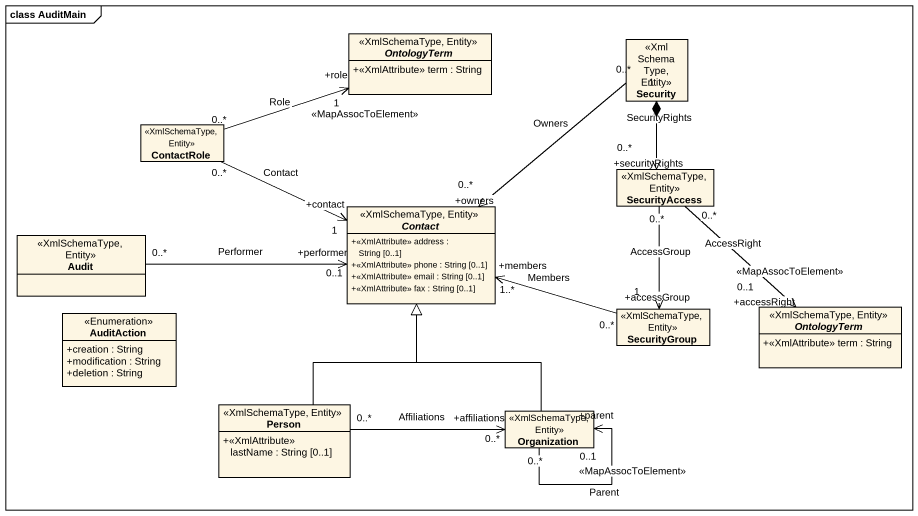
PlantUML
@startuml
mainframe class AuditMain
hide circle
hide empty members
skinparam classAttributeIconSize 0
abstract class OntologyTerm <<XmlSchemaType, Entity>> {
  +<<XmlAttribute>> term : String
}
class Security <<XmlSchemaType, Entity>>
class ContactRole <<XmlSchemaType, Entity>>
class SecurityAccess <<XmlSchemaType, Entity>>
abstract class Contact <<XmlSchemaType, Entity>> {
  +<<XmlAttribute>> address : String [0..1]
  +<<XmlAttribute>> phone : String [0..1]
  +<<XmlAttribute>> email : String [0..1]
  +<<XmlAttribute>> fax : String [0..1]
}
class Audit <<XmlSchemaType, Entity>>
class SecurityGroup <<XmlSchemaType, Entity>>
abstract class "OntologyTerm" as OntologyTerm_2 <<XmlSchemaType, Entity>> {
  +<<XmlAttribute>> term : String
}
class AuditAction <<Enumeration>> {
  +creation : String
  +modification : String
  +deletion : String
}
class "Person" as Person_ <<XmlSchemaType, Entity>> {
  +<<XmlAttribute>> lastName : String [0..1]
}
class Organization <<XmlSchemaType, Entity>>
Security "1" *--> "0..*\n+securityRights" SecurityAccess : SecurityRights
Security "0..*" --> "0..*\n+owners" Contact : Owners
ContactRole "0..*" -right-> "1\n+role\n<<MapAssocToElement>>" OntologyTerm : Role
ContactRole "0..*" -right-> "1\n+contact" Contact : Contact
Contact "1..*\n+members" <-right- "0..*" SecurityGroup : Members
Audit "0..*" -right-> "0..1\n+performer" Contact : Performer
SecurityGroup "1\n+accessGroup" <-up- "0..*" SecurityAccess : AccessGroup
OntologyTerm_2 "0..1\n+accessRight\n<<MapAssocToElement>>" <-up- "0..*" SecurityAccess : AccessRight
Person_ -up-|> Contact
Person_ "0..*" -right-> "0..*\n+affiliations" Organization : Affiliations
Organization -up-|> Contact
Organization "0..*" --> "0..1\n+parent\n<<MapAssocToElement>>" Organization : Parent
@enduml
